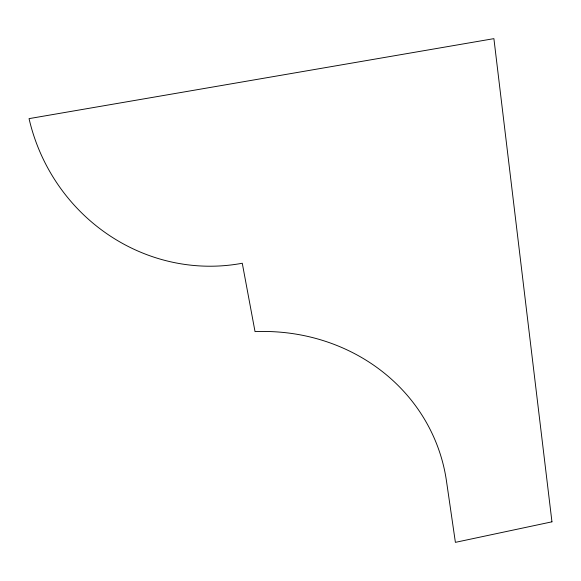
<?xml version="1.0" encoding="UTF-8"?>
<svg xmlns="http://www.w3.org/2000/svg" width="581" height="581" viewBox="0 0 581 581"><rect width="100%" height="100%" fill="white"/><g stroke="black" fill="none" stroke-linecap="round" stroke-linejoin="round"><path stroke-width="0.87" d="M551.95 521.832L455.395 542.356L446.469 481.01A193.691 179.834 -16 0 0 255.03 331.606L242.27 263.244A186.835 180.364 67.4 0 1 29.05 118.633L493.901 38.644L551.95 521.832"/></g></svg>
